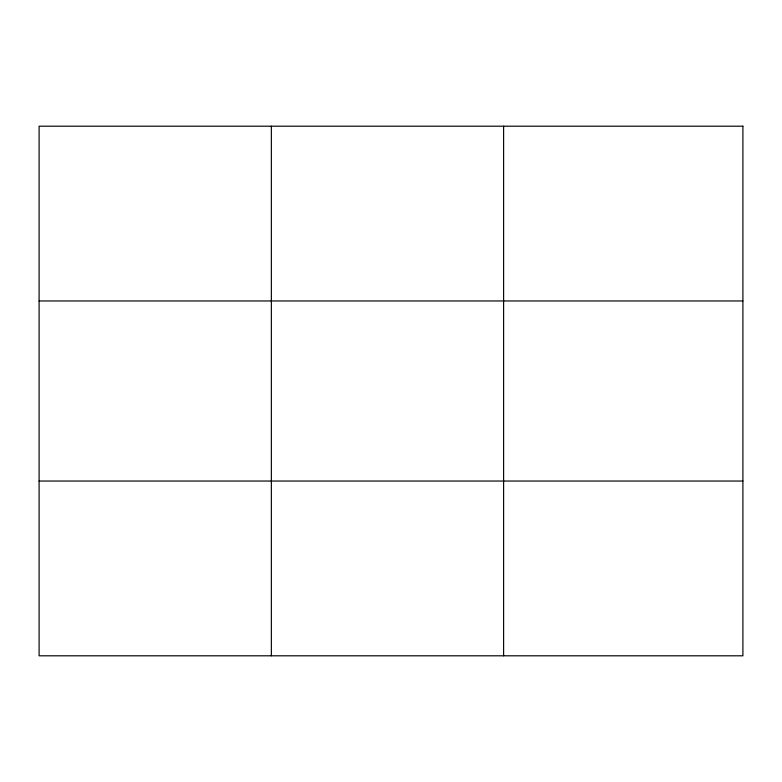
<?xml version="1.0" encoding="UTF-8"?>
<svg xmlns="http://www.w3.org/2000/svg" width="782" height="782" viewBox="0 0 782 782"><rect width="100%" height="100%" fill="white"/><g stroke="black" fill="none" stroke-linecap="round" stroke-linejoin="round"><path stroke-width="1.17" d="M271.354 655.805L271.354 126.195M503.608 655.805L503.608 126.195M39.1 300.962L742.9 300.962M39.1 481.038L742.9 481.038M742.9 126.195L39.1 126.195L39.1 655.805L742.9 655.805L742.9 126.195"/></g></svg>
